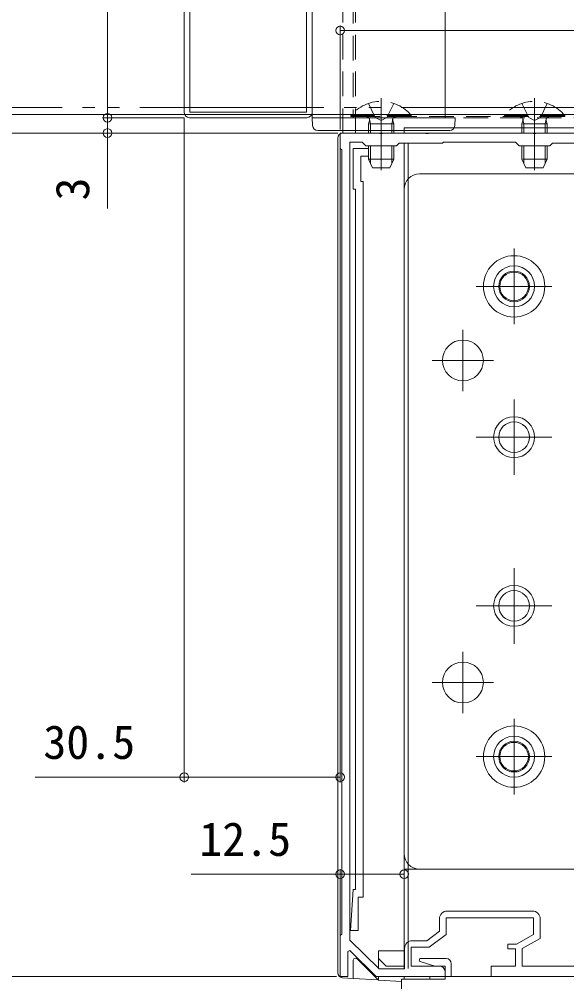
# Model space of a CAD drawing. Units: millimetres, scale not verified. Extents: x -693 to 693, y -1118 to 1123.
# Drawn here: x -503.8 to -396.7, y 116.4 to 304.7 of the extents above; entities that cross this region are included whole.
import ezdxf
from ezdxf.enums import TextEntityAlignment as Align

# ---------------------------------------------------------------- set-up
doc = ezdxf.new("R2010")
doc.units = ezdxf.units.MM
doc.header["$LTSCALE"] = 4
for name, pattern in [('CHAIN2', [12, 9, -1, 1, -1]), ('DASHED1', [1.8, 1.2, -0.6]), ('DASHED3', [4, 3, -1]), ('DOUBLE_CHAIN2', [12.8, 9, -1, 0.6, -0.6, 0.6, -1])]:
    doc.linetypes.add(name, pattern=pattern)
for name, color, linetype, lineweight in [('0-2_YKK_ZWAK', 4, 'Continuous', 9), ('0-4_YKK_12', 2, 'Continuous', 9), ('0-5_YKK_13', 6, 'Continuous', 9), ('0-6_YKK_D', 7, 'Continuous', 9)]:
    doc.layers.add(name, color=color, linetype=linetype, lineweight=lineweight)
doc.styles.add('ＭＳ ゴシック', font='')
doc.styles.get('ＭＳ ゴシック').set_extended_font_data('MS Gothic')

msp = doc.modelspace()

# ---------------------------------------------------------------- linework, layer by layer
at = {"layer": '0-2_YKK_ZWAK', "linetype": 'DASHED1'}
for p, q in [((-438.043, 282.412), (-438.043, 315.412)), ((-435.543, 288.195), (-434.188, 285.477)), ((-430.543, 288.195), (-431.898, 285.477)), ((-405.543, 288.195), (-404.188, 285.477)), ((-403.043, 289.212), (-403.043, 279.212)), ((-400.543, 288.195), (-401.898, 285.477)), ((-438.943, 285.86), (-438.943, 285.612)), ((-427.143, 285.86), (-438.943, 285.86)), ((-438.943, 285.612), (-427.143, 285.612)), ((-438.043, 285.612), (-393.043, 285.612)), ((-435.543, 284.212), (-435.327, 284.807)), ((-435.11, 284.212), (-435.304, 285.135)), ((-433.043, 284.868), (-434.188, 285.477)), ((-433.043, 284.868), (-431.898, 285.477)), ((-430.976, 284.212), (-430.783, 285.135)), ((-430.543, 284.212), (-430.76, 284.807)), ((-427.143, 285.86), (-427.143, 285.612)), ((-408.943, 285.86), (-408.943, 285.612)), ((-397.143, 285.86), (-408.943, 285.86)), ((-408.943, 285.612), (-397.143, 285.612)), ((-405.543, 284.212), (-405.327, 284.807)), ((-405.11, 284.212), (-405.304, 285.135)), ((-403.043, 284.868), (-404.188, 285.477)), ((-403.043, 284.868), (-401.898, 285.477)), ((-400.976, 284.212), (-400.783, 285.135)), ((-400.543, 284.212), (-400.76, 284.807)), ((-397.143, 285.86), (-397.143, 285.612)), ((-430.543, 284.212), (-435.543, 284.212)), ((-435.543, 284.212), (-435.543, 282.412)), ((-435.11, 284.212), (-435.11, 282.412)), ((-430.976, 284.212), (-430.976, 282.412)), ((-430.543, 284.212), (-430.543, 282.412)), ((-400.543, 284.212), (-405.543, 284.212)), ((-405.543, 284.212), (-405.543, 282.412)), ((-405.11, 284.212), (-405.11, 282.412)), ((-400.976, 284.212), (-400.976, 282.412)), ((-400.543, 284.212), (-400.543, 282.412)), ((-435.543, 279.912), (-435.543, 277.312)), ((-435.11, 279.912), (-435.11, 276.392)), ((-430.976, 279.912), (-430.976, 276.392)), ((-430.543, 279.912), (-430.543, 277.312)), ((-430.543, 277.912), (-430.543, 279.412)), ((-405.543, 279.912), (-405.543, 277.312)), ((-405.11, 279.912), (-405.11, 276.392)), ((-400.976, 279.912), (-400.976, 276.392)), ((-400.543, 279.912), (-400.543, 277.312)), ((-434.743, 275.612), (-435.543, 277.312)), ((-430.543, 277.312), (-431.343, 275.612)), ((-400.543, 277.312), (-405.543, 277.312)), ((-404.743, 275.612), (-405.543, 277.312)), ((-400.543, 277.312), (-401.343, 275.612)), ((-431.343, 275.612), (-434.743, 275.612)), ((-401.343, 275.612), (-404.743, 275.612))]:
    msp.add_line(p, q, dxfattribs=at)
at = {"layer": '0-2_YKK_ZWAK', "linetype": 'CHAIN2'}
msp.add_line((-433.043, 289.212), (-433.043, 279.212), dxfattribs=at)
at = {"layer": '0-2_YKK_ZWAK'}
for p, q in [((-418.843, 285.412), (-418.543, 285.412)), ((-418.543, 285.412), (-418.639, 283.851)), ((-419.637, 282.912), (-445.45, 282.912)), ((-428.543, 283.412), (-381.043, 283.412)), ((-428.543, 283.412), (-428.543, 282.412)), ((-441.543, 118.148), (-441.543, 281.412)), ((-440.543, 282.412), (-428.543, 282.412)), ((-438.543, 279.412), (-438.543, 271.412)), ((-435.543, 279.412), (-438.543, 279.412)), ((-428.543, 122.412), (-428.543, 280.412)), ((-428.543, 280.412), (-428.543, 118.988)), ((-437.043, 277.912), (-435.543, 277.912)), ((-437.043, 272.912), (-437.043, 277.912)), ((-425.543, 274.412), (-383.543, 274.412)), ((-438.543, 271.412), (-438.043, 271.412)), ((-438.043, 271.412), (-438.043, 134.412)), ((-436.543, 272.912), (-437.043, 272.912)), ((-436.543, 132.912), (-436.543, 272.912)), ((-428.543, 271.412), (-428.543, 141.412)), ((-428.043, 138.412), (-428.543, 138.412)), ((-428.043, 138.412), (-417.043, 138.412)), ((-425.543, 138.412), (-383.543, 138.412)), ((-438.543, 134.412), (-439.043, 126.412)), ((-438.043, 134.412), (-438.543, 134.412)), ((-437.543, 132.912), (-436.543, 132.912)), ((-437.543, 126.412), (-437.543, 132.912)), ((-439.043, 126.412), (-437.543, 126.412)), ((-428.543, 122.412), (-428.543, 119.412)), ((-433.595, 116.721), (-437.69, 120.816)), ((-432.043, 119.412), (-433.543, 120.912)), ((-438.543, 120.462), (-438.543, 117.024)), ((-432.043, 119.412), (-428.543, 119.412)), ((-428.543, 118.988), (-428.543, 119.412)), ((-440.604, 117.15), (-438.543, 117.024)), ((-438.543, 117.024), (-433.595, 116.721)), ((-433.543, 117.412), (-433.543, 116.718)), ((-428.543, 116.912), (-428.543, 117.412)), ((-428.543, 117.412), (-377.043, 117.412)), ((-433.595, 116.721), (-433.543, 116.718)), ((-433.543, 116.718), (-429.043, 116.443))]:
    msp.add_line(p, q, dxfattribs=at)
at = {"layer": '0-2_YKK_ZWAK', "linetype": 'DASHED3'}
for p, q in [((-438.043, 282.412), (-393.043, 282.412)), ((-430.543, 277.312), (-435.543, 277.312))]:
    msp.add_line(p, q, dxfattribs=at)
at = {"layer": '0-2_YKK_ZWAK'}
for points in [[(-446.448, 283.851), (-446.543, 285.412), (-446.244, 285.412), (-418.843, 285.412)], [(-428.543, 122.412), (-433.543, 122.412), (-433.543, 119.025)]]:
    msp.add_lwpolyline(points, dxfattribs=at)
for centre, radius in [((-407.043, 252.412), 6), ((-407.043, 252.412), 4), ((-407.043, 252.412), 3), ((-407.043, 252.412), 2.8), ((-417.043, 237.912), 4), ((-407.043, 222.912), 4), ((-407.043, 222.912), 3), ((-407.043, 189.912), 4), ((-407.043, 189.912), 3), ((-417.043, 174.912), 4), ((-407.043, 160.412), 6), ((-407.043, 160.412), 4), ((-407.043, 160.412), 3), ((-407.043, 160.412), 2.8)]:
    msp.add_circle(centre, radius, dxfattribs=at)
at = {"layer": '0-2_YKK_ZWAK', "linetype": 'DASHED1'}
for centre, radius, start, end in [((-433.043, 280.912), 7.7, 39.98312, 140.01688), ((-403.043, 280.912), 7.7, 39.98312, 140.01688), ((-435.891, 285.012), 0.6, 340.03043, 90), ((-430.196, 285.012), 0.6, 90, 199.96957), ((-405.891, 285.012), 0.6, 340.03043, 90), ((-400.196, 285.012), 0.6, 90, 199.96957)]:
    msp.add_arc(centre, radius, start, end, dxfattribs=at)
at = {"layer": '0-2_YKK_ZWAK'}
for centre, radius, start, end in [((-445.45, 283.912), 1, 183.5, 270), ((-419.637, 283.912), 1, 270, 356.5), ((-440.543, 281.412), 1, 90, 180), ((-425.543, 271.412), 3, 90, 180), ((-425.543, 141.412), 3, 180, 270), ((-438.043, 120.462), 0.5, 45, 180), ((-440.543, 118.148), 1, 180, 266.5)]:
    msp.add_arc(centre, radius, start, end, dxfattribs=at)
at = {"layer": '0-4_YKK_12', "linetype": 'DASHED1'}
for p, q in [((-440.543, 282.412), (-440.543, 687.412)), ((-438.543, 409.412), (-438.543, 285.412)), ((-438.543, 285.412), (-390.543, 285.412))]:
    msp.add_line(p, q, dxfattribs=at)
at = {"layer": '0-4_YKK_12'}
for p, q in [((-446.543, 285.412), (-446.543, 684.412)), ((-420.543, 285.412), (-420.543, 684.412)), ((-446.543, 285.412), (-420.543, 285.412)), ((-427.785, 280.412), (-427.785, 118.988)), ((-427.785, 117.412), (-419.785, 117.412)), ((-423.543, 117.412), (-423.543, 116.912)), ((-422.043, 117.412), (-420.543, 117.412)), ((-419.043, 117.412), (259.657, 117.412)), ((-418.285, 117.412), (260.415, 117.412))]:
    msp.add_line(p, q, dxfattribs=at)
at = {"layer": '0-4_YKK_12', "linetype": 'CHAIN2'}
for p, q in [((-433.043, 289.112), (-433.043, 275.112)), ((-403.043, 289.112), (-403.043, 275.112)), ((-407.043, 259.812), (-407.043, 245.012)), ((-399.643, 252.412), (-414.443, 252.412)), ((-417.043, 243.912), (-417.043, 231.912)), ((-411.043, 237.912), (-423.043, 237.912)), ((-407.043, 230.312), (-407.043, 215.512)), ((-399.643, 222.912), (-414.443, 222.912)), ((-407.043, 197.312), (-407.043, 182.512)), ((-399.643, 189.912), (-414.443, 189.912)), ((-417.043, 180.912), (-417.043, 168.912)), ((-411.043, 174.912), (-423.043, 174.912)), ((-407.043, 167.812), (-407.043, 153.012)), ((-399.643, 160.412), (-414.443, 160.412))]:
    msp.add_line(p, q, dxfattribs=at)
at = {"layer": '0-4_YKK_12'}
msp.add_lwpolyline([(-440.543, 687.412), (-390.543, 687.412), (-390.543, 282.412), (-440.543, 282.412)], dxfattribs=at)
at = {"layer": '0-5_YKK_13'}
for p, q in [((-486.543, 409.412), (-486.543, 285.412)), ((-441.043, 283.112), (-441.043, 303.448)), ((-441.043, 302.448), (-381.043, 302.448)), ((-486.543, 285.412), (-486.543, 288.812)), ((-283.043, 286.012), (-518.043, 286.012)), ((-471.543, 285.412), (-487.543, 285.412)), ((-471.543, 285.412), (-487.543, 285.412)), ((-486.543, 285.412), (-486.543, 282.412)), ((-471.543, 285.412), (-471.543, 155.387)), ((-441.743, 282.412), (-538.043, 282.412)), ((-472.243, 282.412), (-538.043, 282.412)), ((-441.743, 282.412), (-518.043, 282.412)), ((-441.543, 282.412), (-487.543, 282.412)), ((-486.543, 282.412), (-486.543, 267.612)), ((-441.043, 279.824), (-441.043, 155.387)), ((-441.043, 118.712), (-441.043, 138.412)), ((-428.543, 120.412), (-428.543, 138.412)), ((-441.743, 117.412), (-538.043, 117.412)), ((-441.743, 117.412), (-538.043, 117.412))]:
    msp.add_line(p, q, dxfattribs=at)
at = {"layer": '0-5_YKK_13', "linetype": 'DOUBLE_CHAIN2'}
msp.add_line((374.957, 287.412), (-579.572, 287.412), dxfattribs=at)
at = {"layer": '0-5_YKK_13'}
for points in [[(-441.043, 156.387), (-471.543, 156.387), (-500.703, 156.387)], [(-428.543, 137.412), (-441.043, 137.412), (-470.203, 137.412)]]:
    msp.add_lwpolyline(points, dxfattribs=at)
for centre in [(-441.043, 302.448), (-486.543, 285.412), (-486.543, 285.412), (-486.543, 282.412), (-471.543, 156.387), (-441.043, 156.387), (-441.043, 137.412), (-428.543, 137.412)]:
    msp.add_circle(centre, 0.85, dxfattribs=at)
at = {"layer": '0-6_YKK_D'}
for p, q in [((-471.543, 408.412), (-471.543, 286.412)), ((-446.543, 286.412), (-446.543, 408.412)), ((-470.543, 285.412), (-447.543, 285.412)), ((-439.143, 280.612), (-439.143, 124.54)), ((-420.143, 130.212), (-403.443, 130.212)), ((-419.343, 119.912), (-419.343, 117.412))]:
    msp.add_line(p, q, dxfattribs=at)
msp.add_lwpolyline([(-470.443, 376.012), (-470.443, 318.812), (-469.543, 317.912), (-469.543, 311.912), (-470.443, 311.012), (-470.443, 286.512), (-447.643, 286.512), (-447.643, 311.012), (-448.543, 311.912), (-448.543, 317.912), (-447.643, 318.812), (-447.643, 376.012), (-448.543, 376.912), (-448.543, 382.912), (-447.643, 383.812), (-447.643, 408.312), (-470.443, 408.312), (-470.443, 383.812), (-469.543, 382.912), (-469.543, 376.912)], close=True, dxfattribs=at)
for points in [[(-381.043, 241.412), (-381.043, 282.412), (-402.585, 282.412), (-402.768, 282.292), (-403.318, 282.292), (-403.502, 282.412), (-423.585, 282.412), (-423.768, 282.292), (-424.318, 282.292), (-424.502, 282.412), (-432.585, 282.412), (-432.768, 282.292), (-433.318, 282.292), (-433.502, 282.412), (-441.043, 282.412), (-441.043, 279.412), (-440.743, 279.112)], [(-439.143, 280.612), (-439.143, 124.54), (-433.429, 118.912), (-428.443, 118.912), (-428.443, 122.912)], [(-383.043, 280.412), (-399.543, 280.412), (-400.043, 279.912), (-406.043, 279.912), (-406.743, 280.612), (-420.843, 280.612), (-421.043, 280.412), (-429.543, 280.412), (-430.043, 279.912), (-436.043, 279.912), (-436.743, 280.612), (-439.143, 280.612)], [(-440.743, 279.112), (-440.743, 125.712), (-441.043, 125.412), (-441.043, 117.412), (-439.543, 117.412), (-439.543, 122.312), (-439.175, 122.466), (-434.043, 117.412), (-420.543, 117.412), (-420.543, 118.412)], [(-421.543, 119.412), (-427.143, 119.412), (-427.143, 123.112), (-423.643, 123.112), (-420.343, 125.612), (-420.343, 128.912), (-403.243, 128.912), (-403.243, 125.612), (-406.568, 123.712), (-408.243, 123.712), (-408.243, 122.812), (-406.743, 122.812), (-406.743, 119.412), (-411.543, 119.412), (-411.543, 117.412), (-385.502, 117.412), (-385.318, 117.532), (-384.768, 117.532), (-384.585, 117.412), (-368.502, 117.412), (-368.318, 117.532), (-367.768, 117.532), (-367.585, 117.412), (-361.843, 117.412)], [(-426.943, 124.412), (-424.08, 124.412), (-421.643, 126.258), (-421.643, 128.712)], [(-401.943, 128.712), (-401.943, 124.858), (-405.443, 122.858), (-405.443, 119.412), (-382.543, 119.412)], [(-420.543, 68.412), (-420.543, 67.412), (-434.043, 67.412), (-439.483, 72.466), (-439.843, 72.309), (-439.843, 67.412), (-441.043, 67.412), (-441.043, 107.412), (-429.043, 109.412), (-429.043, 116.912), (-420.543, 116.912), (-420.543, 119.412), (-422.543, 119.412), (-425.576, 120.405), (-425.496, 120.912), (-420.343, 120.912)], [(-419.343, 117.412), (-377.743, 117.412), (-377.743, 109.972), (-361.268, 94.412), (-342.043, 94.412)]]:
    msp.add_lwpolyline(points, dxfattribs=at)
for centre, radius, start, end in [((-470.543, 286.412), 1, 180.00001, 269.99999), ((-447.543, 286.412), 1, 270.00001, 359.99999), ((-420.143, 128.712), 1.5, 90.00001, 179.99999), ((-403.443, 128.712), 1.5, 0.00001, 89.99999), ((-426.943, 122.912), 1.5, 90.00001, 179.99999), ((-420.343, 119.912), 1, 0.00001, 89.99999), ((-421.543, 118.412), 1, 0.00001, 89.99999)]:
    msp.add_arc(centre, radius, start, end, dxfattribs=at)

# ---------------------------------------------------------------- texts
at = {"layer": '0-5_YKK_13', "style": 'ＭＳ ゴシック'}
msp.add_text('3', height=6.598, rotation=90, dxfattribs=at).set_placement((-488.143, 269.212), align=Align.BOTTOM_LEFT)
for s, p in [('30.5', (-499.103, 157.987)), ('12.5', (-468.603, 139.012))]:
    msp.add_text(s, height=6.598, dxfattribs=at).set_placement(p, align=Align.BOTTOM_LEFT)

doc.saveas('drawing.dxf')
